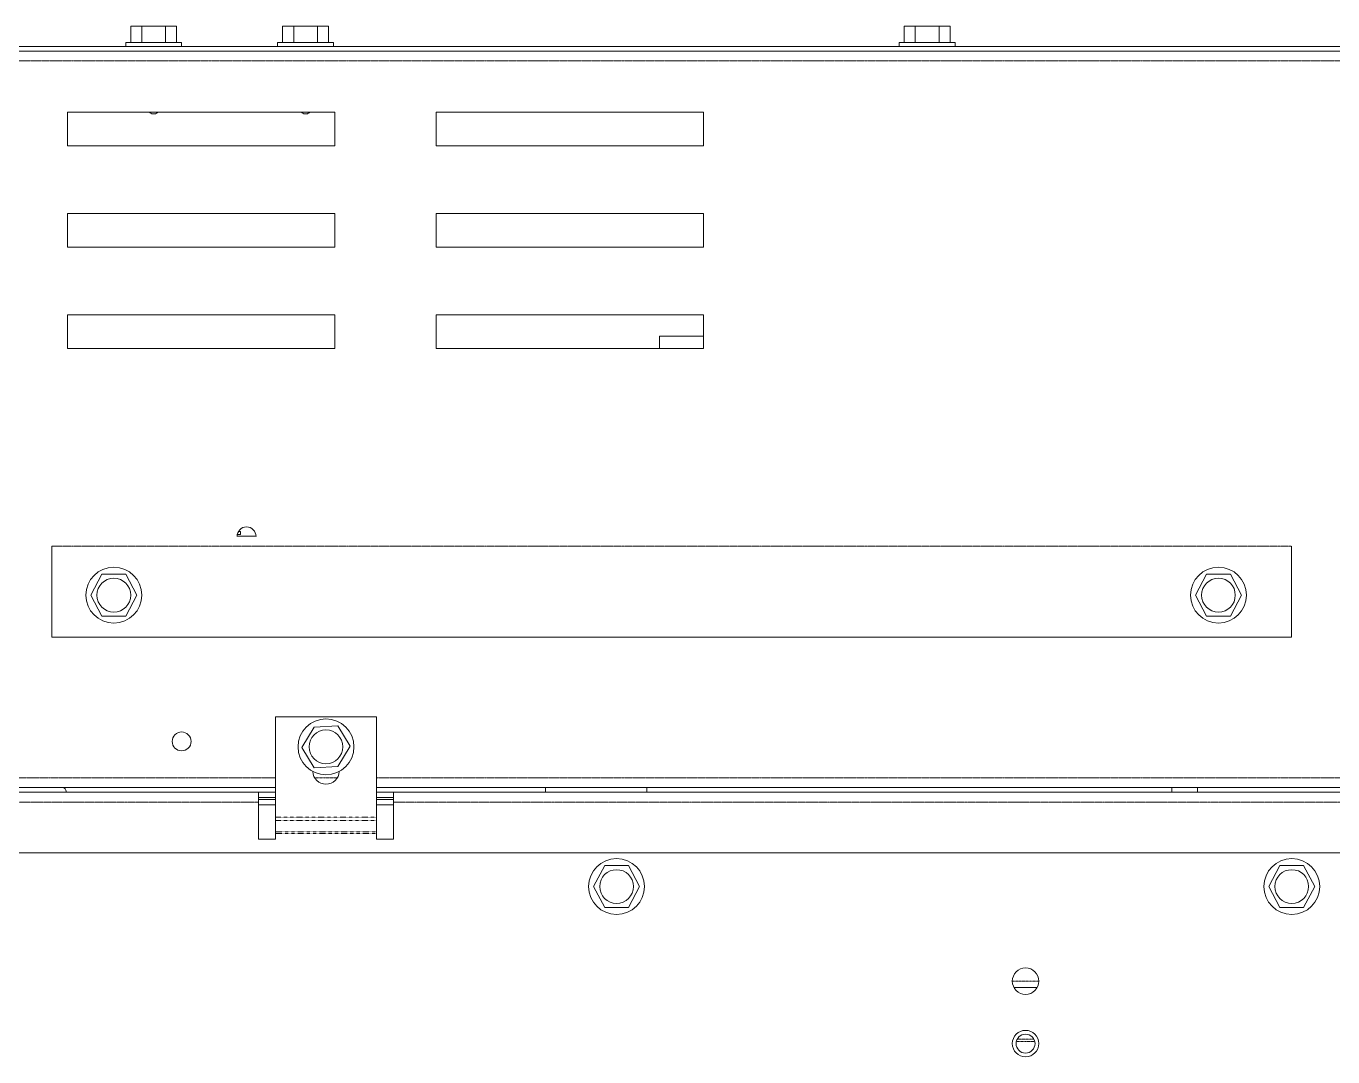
# Model space of a CAD drawing. Header units: millimetres. Extents: x 60499 to 556746, y 248297 to 497145.
# Drawn here: x 458053 to 466180, y 344075 to 350485 of the extents above; entities that cross this region are included whole.
import ezdxf

# ---------------------------------------------------------------- set-up
doc = ezdxf.new("R2010")
doc.units = ezdxf.units.MM
doc.linetypes.add('PHANTOM', pattern=[20, 10, -2, 2, -2, 2, -2])

msp = doc.modelspace()

# ---------------------------------------------------------------- linework, layer by layer
at = {"color": 7, "lineweight": 13, "ltscale": 0.002048}
for p, q in [((458703.3, 350484.6), (458772.1, 350484.6)), ((458920.1, 350484.6), (458988.9, 350484.6)), ((459648.1, 350484.6), (459716.9, 350484.6)), ((459864.9, 350484.6), (459933.7, 350484.6)), ((463513.8, 350484.6), (463582.6, 350484.6)), ((463730.6, 350484.6), (463799.4, 350484.6))]:
    msp.add_line(p, q, dxfattribs=at)
at = {"color": 7, "lineweight": 13, "ltscale": 0.003}
for p, q in [((458703.3, 350383.9), (458703.3, 350484.6)), ((458772.1, 350383.9), (458772.1, 350484.6)), ((458920.1, 350383.9), (458920.1, 350484.6)), ((458988.9, 350383.9), (458988.9, 350484.6)), ((459648.1, 350383.9), (459648.1, 350484.6)), ((459716.9, 350383.9), (459716.9, 350484.6)), ((459864.9, 350383.9), (459864.9, 350484.6)), ((459933.7, 350383.9), (459933.7, 350484.6)), ((463513.8, 350383.9), (463513.8, 350484.6)), ((463582.6, 350383.9), (463582.6, 350484.6)), ((463730.6, 350383.9), (463730.6, 350484.6)), ((463799.4, 350383.9), (463799.4, 350484.6))]:
    msp.add_line(p, q, dxfattribs=at)
at = {"color": 7, "lineweight": 13, "ltscale": 0.004405}
for p, q in [((458772.1, 350484.6), (458920.1, 350484.6)), ((459716.9, 350484.6), (459864.9, 350484.6)), ((463582.6, 350484.6), (463730.6, 350484.6)), ((458524.4, 347077.6), (458455.6, 346946.5)), ((458672.4, 347077.6), (458524.4, 347077.6)), ((458741.1, 346946.5), (458672.4, 347077.6)), ((465394.1, 347077.6), (465325.3, 346946.5)), ((465542.1, 347077.6), (465394.1, 347077.6)), ((465610.9, 346946.5), (465542.1, 347077.6)), ((458455.6, 346946.5), (458524.4, 346815.5)), ((458672.4, 346815.5), (458741.1, 346946.5)), ((465325.3, 346946.5), (465394.1, 346815.5)), ((465542.1, 346815.5), (465610.9, 346946.5)), ((458524.4, 346815.5), (458672.4, 346815.5)), ((465394.1, 346815.5), (465542.1, 346815.5)), ((459843.6, 346125.2), (459767.3, 345998.4)), ((459991.3, 346134.4), (459843.6, 346125.2)), ((460068.1, 346008), (459991.3, 346134.4)), ((459767.3, 345998.4), (459844.2, 345871.9)), ((459991.9, 345881.2), (460068.1, 346008)), ((459844.2, 345871.9), (459991.9, 345881.2)), ((461651, 345265.4), (461582.3, 345134.4)), ((461799, 345265.4), (461651, 345265.4)), ((461867.8, 345134.4), (461799, 345265.4)), ((465850.1, 345265.4), (465781.4, 345134.4)), ((465998.1, 345265.4), (465850.1, 345265.4)), ((466066.9, 345134.4), (465998.1, 345265.4)), ((461582.3, 345134.4), (461651, 345003.4)), ((461799, 345003.4), (461867.8, 345134.4)), ((465781.4, 345134.4), (465850.1, 345003.4)), ((465998.1, 345003.4), (466066.9, 345134.4)), ((461651, 345003.4), (461799, 345003.4)), ((465850.1, 345003.4), (465998.1, 345003.4))]:
    msp.add_line(p, q, dxfattribs=at)
at = {"color": 7, "lineweight": 13, "ltscale": 0.03937}
for p, q in [((455231.1, 350357.8), (466874.8, 350357.8)), ((455231.1, 350328), (466874.8, 350328)), ((458310.3, 349950.1), (459973.2, 349950.1)), ((462265.9, 349950.1), (460603, 349950.1)), ((459973.2, 349740.1), (458310.3, 349740.1)), ((460603, 349740.1), (462265.9, 349740.1)), ((459973.2, 349320.2), (458310.3, 349320.2)), ((462265.9, 349320.2), (460603, 349320.2)), ((458310.3, 349110.3), (459973.2, 349110.3)), ((460603, 349110.3), (462265.9, 349110.3)), ((459973.2, 348690.4), (458310.3, 348690.4)), ((462265.9, 348690.4), (460603, 348690.4)), ((458310.3, 348480.4), (459973.2, 348480.4)), ((460603, 348480.4), (462265.9, 348480.4)), ((465922.2, 346684.3), (458212.7, 346684.3)), ((459602.8, 345751), (455199.1, 345751)), ((459497.8, 345722.3), (456131.8, 345722.3)), ((466929.4, 345751), (460232.7, 345751)), ((467056.2, 345722.3), (460337.6, 345722.3)), ((456659.6, 345344.5), (472076.8, 345344.5))]:
    msp.add_line(p, q, dxfattribs=at)
at = {"color": 7, "lineweight": 13, "ltscale": 0.005175}
for p, q in [((458672.3, 350383.9), (458846.1, 350383.9)), ((459020, 350383.9), (458846.1, 350383.9)), ((459617.1, 350383.9), (459790.9, 350383.9)), ((459964.8, 350383.9), (459790.9, 350383.9)), ((463482.8, 350383.9), (463656.6, 350383.9)), ((463830.5, 350383.9), (463656.6, 350383.9))]:
    msp.add_line(p, q, dxfattribs=at)
at = {"color": 7, "lineweight": 13, "ltscale": 0.000774954}
for p, q in [((458672.3, 350357.8), (458672.3, 350383.9)), ((459020, 350357.8), (459020, 350383.9)), ((459617.1, 350357.8), (459617.1, 350383.9)), ((459964.8, 350357.8), (459964.8, 350383.9)), ((463482.8, 350357.8), (463482.8, 350383.9)), ((463830.5, 350357.8), (463830.5, 350383.9))]:
    msp.add_line(p, q, dxfattribs=at)
at = {"color": 7, "lineweight": 13, "ltscale": 0.001516}
for p, q in [((458723.2, 350357.8), (458672.3, 350357.8)), ((459020, 350357.8), (458969, 350357.8)), ((459668, 350357.8), (459617.1, 350357.8)), ((459964.8, 350357.8), (459913.8, 350357.8)), ((463533.7, 350357.8), (463482.8, 350357.8)), ((463830.5, 350357.8), (463779.5, 350357.8))]:
    msp.add_line(p, q, dxfattribs=at)
at = {"color": 7, "lineweight": 13, "ltscale": 0.003659}
for p, q in [((458846.1, 350357.8), (458723.2, 350357.8)), ((458969, 350357.8), (458846.1, 350357.8)), ((459790.9, 350357.8), (459668, 350357.8)), ((459913.8, 350357.8), (459790.9, 350357.8)), ((463656.6, 350357.8), (463533.7, 350357.8)), ((463779.5, 350357.8), (463656.6, 350357.8))]:
    msp.add_line(p, q, dxfattribs=at)
at = {"color": 7, "linetype": 'PHANTOM', "lineweight": 13, "ltscale": 0.03937}
for p, q in [((466929.4, 350268.7), (455199.1, 350268.7)), ((465922.2, 347251.5), (458212.7, 347251.5)), ((459602.8, 345810.3), (455199.1, 345810.3)), ((466929.4, 345810.3), (460232.7, 345810.3)), ((459497.8, 345659.6), (456131.8, 345659.6)), ((467056.2, 345659.6), (460337.6, 345659.6))]:
    msp.add_line(p, q, dxfattribs=at)
at = {"color": 7, "lineweight": 13, "ltscale": 0.00625}
for p, q in [((458310.3, 349950.1), (458310.3, 349740.1)), ((459973.2, 349950.1), (459973.2, 349740.1)), ((460603, 349740.1), (460603, 349950.1)), ((462265.9, 349950.1), (462265.9, 349740.1)), ((458310.3, 349110.3), (458310.3, 349320.2)), ((459973.2, 349320.2), (459973.2, 349110.3)), ((460603, 349110.3), (460603, 349320.2)), ((462265.9, 349320.2), (462265.9, 349110.3)), ((458310.3, 348480.4), (458310.3, 348690.4)), ((459973.2, 348690.4), (459973.2, 348480.4)), ((460603, 348480.4), (460603, 348690.4)), ((462265.9, 348690.4), (462265.9, 348480.4))]:
    msp.add_line(p, q, dxfattribs=at)
at = {"color": 7, "lineweight": 13, "ltscale": 0.000187551}
for p, q in [((458846.1, 349938.5), (458839.8, 349938.5)), ((459790.9, 349938.5), (459784.6, 349938.5))]:
    msp.add_line(p, q, dxfattribs=at)
at = {"color": 7, "lineweight": 13, "ltscale": 0.000187431}
for p, q in [((458852.4, 349938.5), (458846.1, 349938.5)), ((459797.2, 349938.5), (459790.9, 349938.5))]:
    msp.add_line(p, q, dxfattribs=at)
at = {"color": 7, "lineweight": 13, "ltscale": 0.00817}
msp.add_line((461991.4, 348556.9), (462265.9, 348556.9), dxfattribs=at)
at = {"color": 7, "lineweight": 13, "ltscale": 0.002278}
msp.add_line((461991.4, 348480.4), (461991.4, 348556.9), dxfattribs=at)
at = {"color": 7, "lineweight": 13, "ltscale": 0.000403096}
msp.add_line((459373, 347341.3), (459386.5, 347341.3), dxfattribs=at)
at = {"color": 7, "lineweight": 13, "ltscale": 0.000500056}
msp.add_line((459386.5, 347341.3), (459386.5, 347324.5), dxfattribs=at)
at = {"color": 7, "lineweight": 13, "ltscale": 0.003497}
msp.add_line((459482.7, 347314.2), (459365.2, 347314.2), dxfattribs=at)
at = {"color": 7, "lineweight": 13, "ltscale": 0.000596895}
msp.add_line((459386.5, 347324.5), (459366.5, 347324.5), dxfattribs=at)
at = {"color": 7, "lineweight": 13, "ltscale": 0.016885}
for p, q in [((458212.7, 346684.3), (458212.7, 347251.5)), ((465922.2, 346684.3), (465922.2, 347251.5))]:
    msp.add_line(p, q, dxfattribs=at)
at = {"color": 7, "lineweight": 13, "ltscale": 0.018535}
for p, q in [((459602.8, 346189.4), (459602.8, 345566.7)), ((460232.7, 346189.4), (460232.7, 345566.7))]:
    msp.add_line(p, q, dxfattribs=at)
at = {"color": 7, "lineweight": 13, "ltscale": 0.01875}
msp.add_line((459602.8, 346189.4), (460232.7, 346189.4), dxfattribs=at)
at = {"color": 7, "linetype": 'PHANTOM', "lineweight": 13, "ltscale": 0.004193}
msp.add_line((459988.2, 345810.3), (459847.3, 345810.3), dxfattribs=at)
at = {"color": 7, "lineweight": 13, "ltscale": 0.001865}
for p, q in [((459497.8, 345722.3), (459497.8, 345659.6)), ((460337.6, 345722.3), (460337.6, 345659.6))]:
    msp.add_line(p, q, dxfattribs=at)
at = {"color": 7, "lineweight": 13, "ltscale": 0.003125}
for p, q in [((459602.8, 345722.3), (459497.8, 345722.3)), ((460337.6, 345722.3), (460232.7, 345722.3)), ((459602.8, 345689), (459497.8, 345689)), ((459602.8, 345675.6), (459497.8, 345675.6)), ((459497.8, 345642.3), (459602.8, 345642.3)), ((460337.6, 345689), (460232.7, 345689)), ((460337.6, 345675.6), (460232.7, 345675.6)), ((460232.7, 345642.3), (460337.6, 345642.3)), ((459602.8, 345428.3), (459497.8, 345428.3)), ((460337.6, 345428.3), (460232.7, 345428.3))]:
    msp.add_line(p, q, dxfattribs=at)
at = {"color": 7, "lineweight": 13, "ltscale": 0.000855033}
for p, q in [((461282.4, 345751), (461282.4, 345722.2)), ((461912.3, 345751), (461912.3, 345722.2))]:
    msp.add_line(p, q, dxfattribs=at)
at = {"color": 7, "lineweight": 13, "ltscale": 0.000854973}
for p, q in [((465178.8, 345751), (465178.8, 345722.2)), ((465337.5, 345751), (465337.5, 345722.2))]:
    msp.add_line(p, q, dxfattribs=at)
at = {"color": 7, "lineweight": 13, "ltscale": 0.006885}
for p, q in [((459497.8, 345659.6), (459497.8, 345428.3)), ((460337.6, 345659.6), (460337.6, 345428.3))]:
    msp.add_line(p, q, dxfattribs=at)
at = {"color": 7, "lineweight": 13, "ltscale": 0.000637865}
for p, q in [((459602.8, 345566.7), (459602.8, 345545.3)), ((460232.7, 345566.7), (460232.7, 345545.3))]:
    msp.add_line(p, q, dxfattribs=at)
at = {"color": 7, "linetype": 'PHANTOM', "lineweight": 13, "ltscale": 0.01875}
for p, q in [((460232.7, 345566.7), (459602.8, 345566.7)), ((460232.7, 345545.3), (459602.8, 345545.3)), ((459602.8, 345475.2), (460232.7, 345475.2)), ((459602.8, 345465.1), (460232.7, 345465.1))]:
    msp.add_line(p, q, dxfattribs=at)
at = {"color": 7, "lineweight": 13, "ltscale": 0.002087}
for p, q in [((459602.8, 345545.3), (459602.8, 345475.2)), ((460232.7, 345545.3), (460232.7, 345475.2))]:
    msp.add_line(p, q, dxfattribs=at)
at = {"color": 7, "lineweight": 13, "ltscale": 0.000299289}
for p, q in [((459602.8, 345465.1), (459602.8, 345475.2)), ((460232.7, 345465.1), (460232.7, 345475.2))]:
    msp.add_line(p, q, dxfattribs=at)
at = {"color": 7, "lineweight": 13, "ltscale": 0.001096}
for p, q in [((459602.8, 345465.1), (459602.8, 345428.3)), ((460232.7, 345428.3), (460232.7, 345465.1))]:
    msp.add_line(p, q, dxfattribs=at)
at = {"color": 7, "linetype": 'PHANTOM', "lineweight": 13, "ltscale": 0.0049}
msp.add_line((464186.2, 344546.5), (464350.8, 344546.5), dxfattribs=at)
at = {"color": 7, "lineweight": 13, "ltscale": 0.004301}
msp.add_line((464196.2, 344506.5), (464340.7, 344506.5), dxfattribs=at)
at = {"color": 7, "linetype": 'PHANTOM', "lineweight": 13, "ltscale": 0.003402}
msp.add_line((464211.3, 344171.6), (464325.6, 344171.6), dxfattribs=at)
at = {"color": 7, "linetype": 'PHANTOM', "lineweight": 13, "ltscale": 0.003112}
msp.add_line((464216.2, 344184.6), (464320.7, 344184.6), dxfattribs=at)
at = {"color": 7, "lineweight": 13, "ltscale": 0.03937}
for centre, radius in [((458598.4, 346946.5), 173.8), ((465468.1, 346946.5), 173.8), ((458598.4, 346946.5), 105), ((465468.1, 346946.5), 105), ((459917.7, 346003.2), 173.8), ((459020, 346037), 58.8), ((459917.7, 346003.2), 105), ((461725, 345134.4), 173.8), ((465924.1, 345134.4), 173.8), ((461725, 345134.4), 105), ((465924.1, 345134.4), 105), ((464268.5, 344546), 82.3), ((464268.5, 344157.7), 82.3), ((464268.5, 344157.7), 58.8)]:
    msp.add_circle(centre, radius, dxfattribs=at)
for centre, radius, start, end in [((458846.1, 349971.5), 33.6, 219.60606, 259.19307), ((458846.1, 349971.5), 33.6, 280.80692, 320.39394), ((459790.9, 349971.5), 33.6, 219.6384, 259.19307), ((459790.9, 349971.5), 33.6, 280.80692, 320.3616), ((459423.9, 347311.9), 58.8, 0, 179.99999), ((459917.7, 345852.9), 82.3, 181.96667, 358.03335), ((458275.9, 345725.8), 25.2, 351.94787, 90)]:
    msp.add_arc(centre, radius, start, end, dxfattribs=at)

doc.saveas('drawing.dxf')
